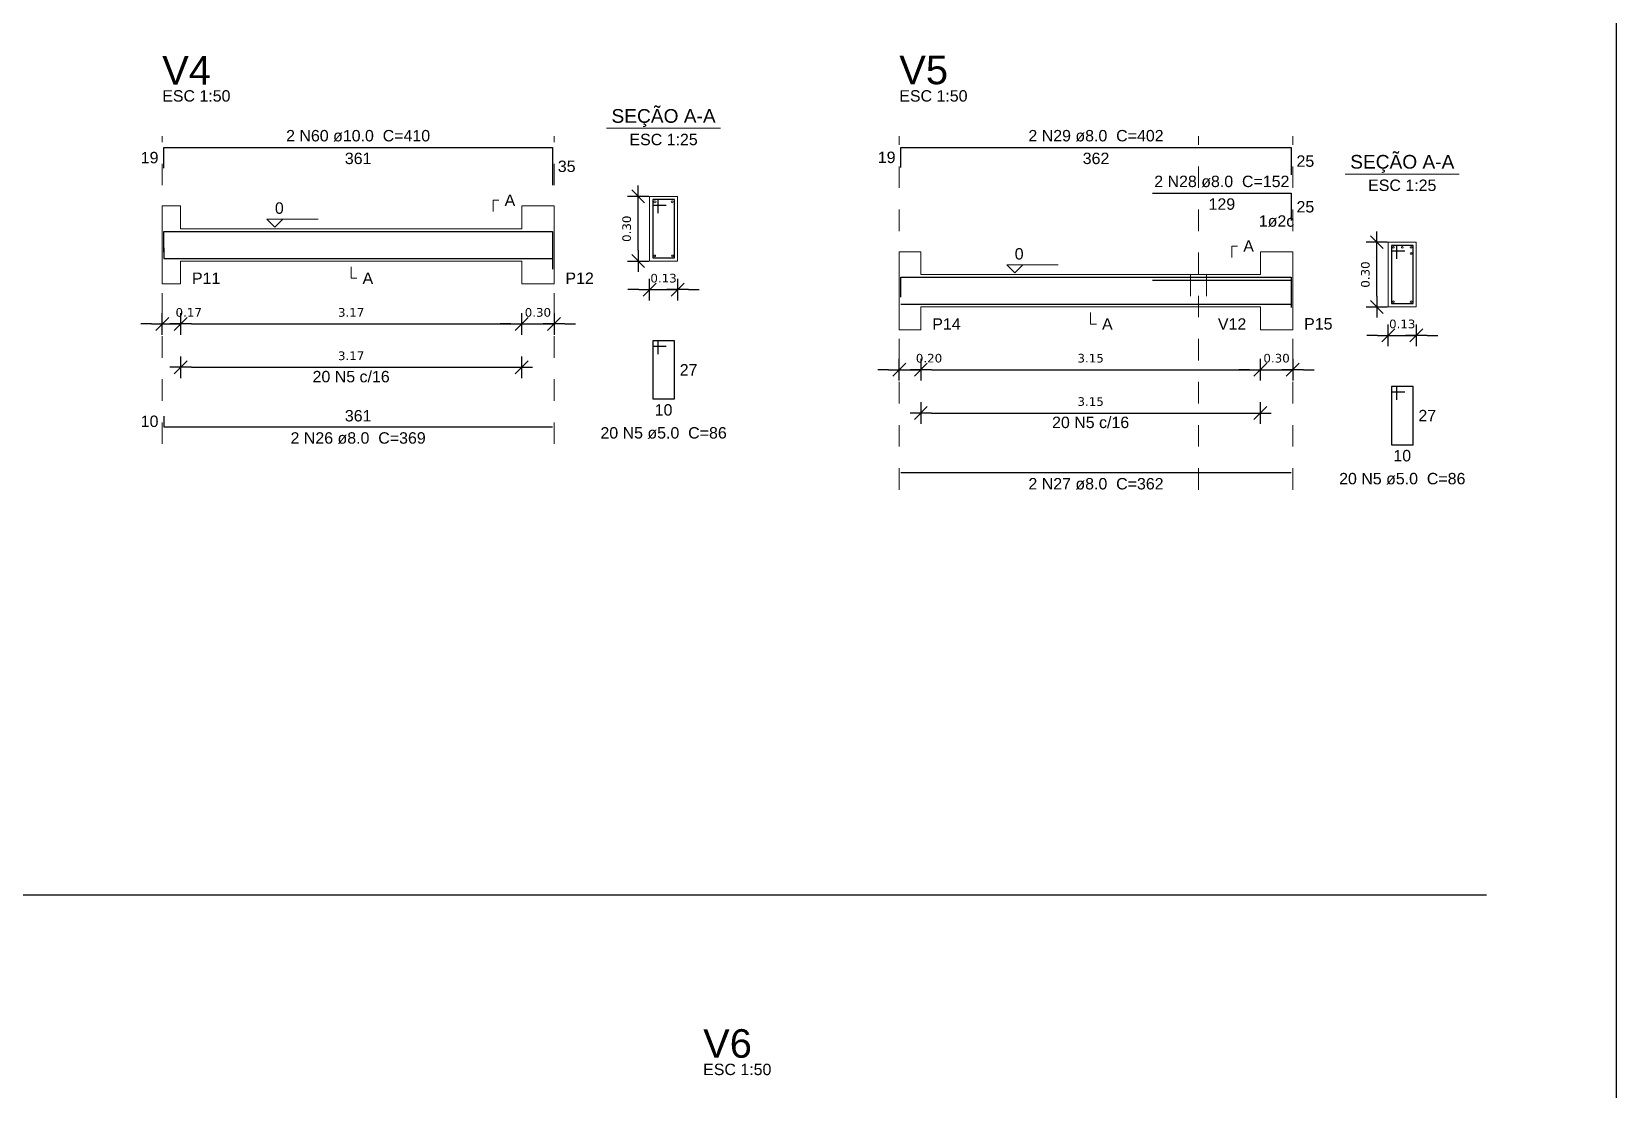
# Model space of a CAD drawing. Extents: x 25 to 1028, y -81 to 176.
# Drawn here: x 801.65 to 809, y 89.22 to 94.13 of the extents above; entities that cross this region are included whole.
import ezdxf

# ---------------------------------------------------------------- set-up
doc = ezdxf.new("R2010")
doc.units = 0
doc.header["$LTSCALE"] = 0.3
doc.header["$PDSIZE"] = 0.1
doc.linetypes.add('DOT2', pattern=[3.175, 0, -3.175])
doc.layers.get('0').update_dxf_attribs({"linetype": 'CONTINUOUS'})
doc.layers.get('Defpoints').update_dxf_attribs({"linetype": 'CONTINUOUS'})
doc.layers.add('ARQ-CTA-1_025', color=1, linetype='CONTINUOUS')
for name, color, linetype, lineweight in [('DT-Barras na forma', 2, 'CONTINUOUS', 30), ('DT-Barras no corte', 5, 'CONTINUOUS', 5), ('DT-Barras rebatidas', 2, 'CONTINUOUS', 30), ('DT-Forma', 5, 'CONTINUOUS', 5), ('DT-Pontilhado', 9, 'DOT2', 5), ('DT-Textos', 7, 'CONTINUOUS', 5), ('DT-Título', 3, 'CONTINUOUS', 20)]:
    doc.layers.add(name, color=color, linetype=linetype, lineweight=lineweight)
doc.layers.add('VPort', color=45, linetype='CONTINUOUS', plot=False)
doc.styles.add('Arial', font='arial.ttf')
doc.styles.add('FNDE Texto Cota 0025', font='verdana.ttf', dxfattribs={"height": 0.04})
doc.dimstyles.new('Copy of FNDE 1-0025', dxfattribs={"dimscale": 5, "dimtxt": 0.04, "dimasz": 0.01, "dimexe": 0.15, "dimexo": 0.15, "dimgap": 0.005, "dimtad": 1, "dimlfac": 2, "dimzin": 1, "dimdsep": 46, "dimtxsty": 'FNDE Texto Cota 0025', "dimblk": 'tic', "dimcen": 0.015, "dimdle": 0.15, "dimse1": 1, "dimse2": 1, "dimclrd": 251, "dimclre": 251, "dimclrt": 256, "dimaunit": 1, "dimadec": 3, "dimazin": 0, "dimtfac": 1, "dimtix": 1, "dimtmove": 2, "dimatfit": 3, "dimfxl": 0.15, "dimtvp": 1, "dimtolj": 1, "dimtzin": 0, "dimarcsym": 0})
doc.dimstyles.new('FNDE 1-0025', dxfattribs={"dimscale": 5, "dimtxt": 0.04, "dimasz": 0.01, "dimexe": 0.15, "dimexo": 0.15, "dimgap": 0.005, "dimtad": 1, "dimzin": 1, "dimdsep": 46, "dimtxsty": 'FNDE Texto Cota 0025', "dimblk": 'tic', "dimcen": 0.015, "dimdle": 0.15, "dimse1": 1, "dimse2": 1, "dimclrd": 251, "dimclre": 251, "dimclrt": 256, "dimaunit": 1, "dimadec": 3, "dimazin": 0, "dimtfac": 1, "dimtix": 1, "dimtmove": 2, "dimatfit": 3, "dimfxl": 0.15, "dimtvp": 1, "dimtolj": 1, "dimtzin": 0, "dimarcsym": 0})

# ---------------------------------------------------------------- blocks, each defined once
blk = doc.blocks.new('tic')
at = {"color": 251}
for p, q in [((-1, 0), (1, 0)), ((0, -1), (0, 1))]:
    blk.add_line(p, q, dxfattribs=at)
blk.add_line((-0.6, -0.6), (0.6, 0.6))
blk = doc.blocks.new('*D342')
at = {"layer": 'ARQ-CTA-1_025', "color": 251, "lineweight": -2}
for p, q in [((802.2015, 92.7718), (802.1515, 92.7718)), ((802.2515, 92.7718), (802.3365, 92.7718)), ((802.3865, 92.7718), (802.4365, 92.7718))]:
    blk.add_line(p, q, dxfattribs=at)
at = {"layer": 'Defpoints', "color": 0}
for p in [(802.2515, 92.9042), (802.3365, 92.9042), (802.3365, 92.7718)]:
    blk.add_point(p, dxfattribs=at)
at = {"layer": 'ARQ-CTA-1_025', "color": 251, "lineweight": -2, "xscale": 0.05, "yscale": 0.05, "zscale": 0.05}
blk.add_blockref('tic', (802.2515, 92.7718), dxfattribs=at)
at = {"layer": 'ARQ-CTA-1_025', "color": 251, "lineweight": -2, "xscale": 0.05, "yscale": 0.05, "zscale": 0.05, "rotation": 180}
blk.add_blockref('tic', (802.3365, 92.7718), dxfattribs=at)
at = {"layer": 'ARQ-CTA-1_025', "insert": (802.3743, 92.8248), "char_height": 0.04, "attachment_point": 5, "style": 'FNDE Texto Cota 0025'}
blk.add_mtext('\\A1;0.17', dxfattribs=at)
blk = doc.blocks.new('*D343')
at = {"layer": 'ARQ-CTA-1_025', "color": 251, "lineweight": -2}
blk.add_line((802.3865, 92.7718), (803.869, 92.7718), dxfattribs=at)
at = {"layer": 'Defpoints', "color": 0}
for p in [(802.3365, 92.9042), (803.919, 92.9042), (803.919, 92.7718)]:
    blk.add_point(p, dxfattribs=at)
at = {"layer": 'ARQ-CTA-1_025', "color": 251, "lineweight": -2, "xscale": 0.05, "yscale": 0.05, "zscale": 0.05, "rotation": 180}
blk.add_blockref('tic', (802.3365, 92.7718), dxfattribs=at)
at = {"layer": 'ARQ-CTA-1_025', "color": 251, "lineweight": -2, "xscale": 0.05, "yscale": 0.05, "zscale": 0.05}
blk.add_blockref('tic', (803.919, 92.7718), dxfattribs=at)
at = {"layer": 'ARQ-CTA-1_025', "insert": (803.1278, 92.8248), "char_height": 0.04, "attachment_point": 5, "style": 'FNDE Texto Cota 0025'}
blk.add_mtext('\\A1;3.17', dxfattribs=at)
blk = doc.blocks.new('*D344')
at = {"layer": 'ARQ-CTA-1_025', "color": 251, "lineweight": -2}
for p, q in [((803.869, 92.7718), (803.819, 92.7718)), ((803.919, 92.7718), (804.069, 92.7718)), ((804.119, 92.7718), (804.169, 92.7718))]:
    blk.add_line(p, q, dxfattribs=at)
at = {"layer": 'Defpoints', "color": 0}
for p in [(803.919, 92.9042), (804.069, 92.9042), (804.069, 92.7718)]:
    blk.add_point(p, dxfattribs=at)
at = {"layer": 'ARQ-CTA-1_025', "color": 251, "lineweight": -2, "xscale": 0.05, "yscale": 0.05, "zscale": 0.05}
blk.add_blockref('tic', (803.919, 92.7718), dxfattribs=at)
at = {"layer": 'ARQ-CTA-1_025', "color": 251, "lineweight": -2, "xscale": 0.05, "yscale": 0.05, "zscale": 0.05, "rotation": 180}
blk.add_blockref('tic', (804.069, 92.7718), dxfattribs=at)
at = {"layer": 'ARQ-CTA-1_025', "insert": (803.994, 92.8248), "char_height": 0.04, "attachment_point": 5, "style": 'FNDE Texto Cota 0025'}
blk.add_mtext('\\A1;0.30', dxfattribs=at)
blk = doc.blocks.new('*D345')
at = {"layer": 'ARQ-CTA-1_025', "color": 251, "lineweight": -2}
blk.add_line((804.4591, 93.1131), (804.4591, 93.3131), dxfattribs=at)
at = {"layer": 'Defpoints', "color": 0}
for p in [(804.4591, 93.3631), (804.512, 93.3631), (804.512, 93.0631)]:
    blk.add_point(p, dxfattribs=at)
at = {"layer": 'ARQ-CTA-1_025', "color": 251, "lineweight": -2, "xscale": 0.05, "yscale": 0.05, "zscale": 0.05}
for p, rotation in [((804.4591, 93.3631), 90), ((804.4591, 93.0631), 270)]:
    blk.add_blockref('tic', p, dxfattribs=dict(at, rotation=rotation))
at = {"layer": 'ARQ-CTA-1_025', "insert": (804.4061, 93.2131), "char_height": 0.04, "attachment_point": 5, "rotation": 90, "style": 'FNDE Texto Cota 0025'}
blk.add_mtext('\\A1;0.30', dxfattribs=at)
blk = doc.blocks.new('*D346')
at = {"layer": 'ARQ-CTA-1_025', "color": 251, "lineweight": -2}
for p, q in [((804.462, 92.9307), (804.412, 92.9307)), ((804.512, 92.9307), (804.642, 92.9307)), ((804.692, 92.9307), (804.742, 92.9307))]:
    blk.add_line(p, q, dxfattribs=at)
at = {"layer": 'Defpoints', "color": 0}
for p in [(804.512, 93.0631), (804.642, 93.0631), (804.642, 92.9307)]:
    blk.add_point(p, dxfattribs=at)
at = {"layer": 'ARQ-CTA-1_025', "color": 251, "lineweight": -2, "xscale": 0.05, "yscale": 0.05, "zscale": 0.05}
blk.add_blockref('tic', (804.512, 92.9307), dxfattribs=at)
at = {"layer": 'ARQ-CTA-1_025', "color": 251, "lineweight": -2, "xscale": 0.05, "yscale": 0.05, "zscale": 0.05, "rotation": 180}
blk.add_blockref('tic', (804.642, 92.9307), dxfattribs=at)
at = {"layer": 'ARQ-CTA-1_025', "insert": (804.577, 92.9836), "char_height": 0.04, "attachment_point": 5, "style": 'FNDE Texto Cota 0025'}
blk.add_mtext('\\A1;0.13', dxfattribs=at)
blk = doc.blocks.new('*D347')
at = {"layer": 'ARQ-CTA-1_025', "color": 251, "lineweight": -2}
blk.add_line((802.3865, 92.5706), (803.869, 92.5706), dxfattribs=at)
at = {"layer": 'Defpoints', "color": 0}
for p in [(802.3365, 92.703), (803.919, 92.703), (803.919, 92.5706)]:
    blk.add_point(p, dxfattribs=at)
at = {"layer": 'ARQ-CTA-1_025', "color": 251, "lineweight": -2, "xscale": 0.05, "yscale": 0.05, "zscale": 0.05, "rotation": 180}
blk.add_blockref('tic', (802.3365, 92.5706), dxfattribs=at)
at = {"layer": 'ARQ-CTA-1_025', "color": 251, "lineweight": -2, "xscale": 0.05, "yscale": 0.05, "zscale": 0.05}
blk.add_blockref('tic', (803.919, 92.5706), dxfattribs=at)
at = {"layer": 'ARQ-CTA-1_025', "insert": (803.1278, 92.6236), "char_height": 0.04, "attachment_point": 5, "style": 'FNDE Texto Cota 0025'}
blk.add_mtext('\\A1;3.17', dxfattribs=at)
blk = doc.blocks.new('*D348')
at = {"layer": 'ARQ-CTA-1_025', "color": 251, "lineweight": -2}
for p, q in [((805.6206, 92.5595), (805.5706, 92.5595)), ((805.6706, 92.5595), (805.7706, 92.5595)), ((805.8206, 92.5595), (805.8706, 92.5595))]:
    blk.add_line(p, q, dxfattribs=at)
at = {"layer": 'Defpoints', "color": 0}
for p in [(805.6706, 92.6919), (805.7706, 92.6919), (805.7706, 92.5595)]:
    blk.add_point(p, dxfattribs=at)
at = {"layer": 'ARQ-CTA-1_025', "color": 251, "lineweight": -2, "xscale": 0.05, "yscale": 0.05, "zscale": 0.05}
blk.add_blockref('tic', (805.6706, 92.5595), dxfattribs=at)
at = {"layer": 'ARQ-CTA-1_025', "color": 251, "lineweight": -2, "xscale": 0.05, "yscale": 0.05, "zscale": 0.05, "rotation": 180}
blk.add_blockref('tic', (805.7706, 92.5595), dxfattribs=at)
at = {"layer": 'ARQ-CTA-1_025', "insert": (805.8084, 92.6125), "char_height": 0.04, "attachment_point": 5, "style": 'FNDE Texto Cota 0025'}
blk.add_mtext('\\A1;0.20', dxfattribs=at)
blk = doc.blocks.new('*D349')
at = {"layer": 'ARQ-CTA-1_025', "color": 251, "lineweight": -2}
blk.add_line((805.8206, 92.5595), (807.2956, 92.5595), dxfattribs=at)
at = {"layer": 'Defpoints', "color": 0}
for p in [(805.7706, 92.6919), (807.3456, 92.6919), (807.3456, 92.5595)]:
    blk.add_point(p, dxfattribs=at)
at = {"layer": 'ARQ-CTA-1_025', "color": 251, "lineweight": -2, "xscale": 0.05, "yscale": 0.05, "zscale": 0.05, "rotation": 180}
blk.add_blockref('tic', (805.7706, 92.5595), dxfattribs=at)
at = {"layer": 'ARQ-CTA-1_025', "color": 251, "lineweight": -2, "xscale": 0.05, "yscale": 0.05, "zscale": 0.05}
blk.add_blockref('tic', (807.3456, 92.5595), dxfattribs=at)
at = {"layer": 'ARQ-CTA-1_025', "insert": (806.5581, 92.6125), "char_height": 0.04, "attachment_point": 5, "style": 'FNDE Texto Cota 0025'}
blk.add_mtext('\\A1;3.15', dxfattribs=at)
blk = doc.blocks.new('*D350')
at = {"layer": 'ARQ-CTA-1_025', "color": 251, "lineweight": -2}
for p, q in [((807.2956, 92.5595), (807.2456, 92.5595)), ((807.3456, 92.5595), (807.4956, 92.5595)), ((807.5456, 92.5595), (807.5956, 92.5595))]:
    blk.add_line(p, q, dxfattribs=at)
at = {"layer": 'Defpoints', "color": 0}
for p in [(807.3456, 92.6919), (807.4956, 92.6919), (807.4956, 92.5595)]:
    blk.add_point(p, dxfattribs=at)
at = {"layer": 'ARQ-CTA-1_025', "color": 251, "lineweight": -2, "xscale": 0.05, "yscale": 0.05, "zscale": 0.05}
blk.add_blockref('tic', (807.3456, 92.5595), dxfattribs=at)
at = {"layer": 'ARQ-CTA-1_025', "color": 251, "lineweight": -2, "xscale": 0.05, "yscale": 0.05, "zscale": 0.05, "rotation": 180}
blk.add_blockref('tic', (807.4956, 92.5595), dxfattribs=at)
at = {"layer": 'ARQ-CTA-1_025', "insert": (807.4206, 92.6125), "char_height": 0.04, "attachment_point": 5, "style": 'FNDE Texto Cota 0025'}
blk.add_mtext('\\A1;0.30', dxfattribs=at)
blk = doc.blocks.new('*D351')
at = {"layer": 'ARQ-CTA-1_025', "color": 251, "lineweight": -2}
blk.add_line((807.8857, 92.9008), (807.8857, 93.1008), dxfattribs=at)
at = {"layer": 'Defpoints', "color": 0}
for p in [(807.8857, 93.1508), (807.9386, 93.1508), (807.9386, 92.8508)]:
    blk.add_point(p, dxfattribs=at)
at = {"layer": 'ARQ-CTA-1_025', "color": 251, "lineweight": -2, "xscale": 0.05, "yscale": 0.05, "zscale": 0.05}
for p, rotation in [((807.8857, 93.1508), 90), ((807.8857, 92.8508), 270)]:
    blk.add_blockref('tic', p, dxfattribs=dict(at, rotation=rotation))
at = {"layer": 'ARQ-CTA-1_025', "insert": (807.8327, 93.0008), "char_height": 0.04, "attachment_point": 5, "rotation": 90, "style": 'FNDE Texto Cota 0025'}
blk.add_mtext('\\A1;0.30', dxfattribs=at)
blk = doc.blocks.new('*D352')
at = {"layer": 'ARQ-CTA-1_025', "color": 251, "lineweight": -2}
for p, q in [((807.8886, 92.7184), (807.8386, 92.7184)), ((807.9386, 92.7184), (808.0686, 92.7184)), ((808.1186, 92.7184), (808.1686, 92.7184))]:
    blk.add_line(p, q, dxfattribs=at)
at = {"layer": 'Defpoints', "color": 0}
for p in [(807.9386, 92.8508), (808.0686, 92.8508), (808.0686, 92.7184)]:
    blk.add_point(p, dxfattribs=at)
at = {"layer": 'ARQ-CTA-1_025', "color": 251, "lineweight": -2, "xscale": 0.05, "yscale": 0.05, "zscale": 0.05}
blk.add_blockref('tic', (807.9386, 92.7184), dxfattribs=at)
at = {"layer": 'ARQ-CTA-1_025', "color": 251, "lineweight": -2, "xscale": 0.05, "yscale": 0.05, "zscale": 0.05, "rotation": 180}
blk.add_blockref('tic', (808.0686, 92.7184), dxfattribs=at)
at = {"layer": 'ARQ-CTA-1_025', "insert": (808.0036, 92.7713), "char_height": 0.04, "attachment_point": 5, "style": 'FNDE Texto Cota 0025'}
blk.add_mtext('\\A1;0.13', dxfattribs=at)
blk = doc.blocks.new('*D353')
at = {"layer": 'ARQ-CTA-1_025', "color": 251, "lineweight": -2}
blk.add_line((805.8206, 92.3583), (807.2956, 92.3583), dxfattribs=at)
at = {"layer": 'Defpoints', "color": 0}
for p in [(805.7706, 92.4907), (807.3456, 92.4907), (807.3456, 92.3583)]:
    blk.add_point(p, dxfattribs=at)
at = {"layer": 'ARQ-CTA-1_025', "color": 251, "lineweight": -2, "xscale": 0.05, "yscale": 0.05, "zscale": 0.05, "rotation": 180}
blk.add_blockref('tic', (805.7706, 92.3583), dxfattribs=at)
at = {"layer": 'ARQ-CTA-1_025', "color": 251, "lineweight": -2, "xscale": 0.05, "yscale": 0.05, "zscale": 0.05}
blk.add_blockref('tic', (807.3456, 92.3583), dxfattribs=at)
at = {"layer": 'ARQ-CTA-1_025', "insert": (806.5581, 92.4113), "char_height": 0.04, "attachment_point": 5, "style": 'FNDE Texto Cota 0025'}
blk.add_mtext('\\A1;3.15', dxfattribs=at)

msp = doc.modelspace()

# ---------------------------------------------------------------- linework, layer by layer
at = {"layer": 'DT-Barras na forma'}
for p, q in [((804.55204486, 93.34807189), (804.52704486, 93.34807188)), ((804.52704486, 93.34807188), (804.52704486, 93.07807188)), ((804.62704495, 93.34807188), (804.52704495, 93.34807185)), ((804.52704495, 93.34807185), (804.52704495, 93.32307185)), ((804.52704495, 93.32307185), (804.58954495, 93.32307185)), ((804.55204484, 93.28557189), (804.55204486, 93.34807189)), ((804.62704486, 93.07807188), (804.62704495, 93.34807188)), ((807.97864444, 93.13577189), (807.95364444, 93.13577188)), ((807.95364444, 93.13577188), (807.95364445, 92.86577188)), ((808.05364454, 93.13577188), (807.95364454, 93.13577185)), ((807.95364454, 93.13577185), (807.95364454, 93.11077185)), ((807.97864442, 93.07327189), (807.97864444, 93.13577189)), ((808.05364445, 92.86577188), (808.05364454, 93.13577188)), ((804.52704486, 93.07807188), (804.62704486, 93.07807188)), ((807.95364454, 93.11077185), (808.01614454, 93.11077185)), ((807.95364445, 92.86577188), (808.05364445, 92.86577188))]:
    msp.add_line(p, q, dxfattribs=at)
for points in [[(802.25901984, 93.10475389), (802.25901984, 93.20057189), (804.06151984, 93.20057189), (804.06151984, 93.02553064)], [(802.25901984, 93.12507189), (802.25901984, 93.07507189), (804.06151984, 93.07507189)], [(805.67811942, 92.89526764), (805.67811942, 92.98877189), (807.48811942, 92.98877189), (807.48811942, 92.86192589)], [(806.84561942, 92.98877189), (807.48811942, 92.98877189), (807.48811942, 92.86192589)], [(806.84561942, 92.97477189), (807.48811942, 92.97477189), (807.48811942, 92.84792589)], [(805.67811942, 92.86277189), (807.48811942, 92.86277189)]]:
    msp.add_lwpolyline(points, dxfattribs=at)
at = {"layer": 'DT-Barras no corte'}
for centre, radius in [((804.53704484, 93.33807189), 0.005), ((804.61704484, 93.33807189), 0.005), ((804.53604484, 93.08707189), 0.004), ((804.61804484, 93.08707189), 0.004), ((807.96264442, 93.12677189), 0.004), ((808.00364442, 93.12677189), 0.004), ((808.04464442, 93.12677189), 0.004), ((808.04464442, 93.09877189), 0.004), ((807.96264442, 92.87477189), 0.004), ((808.04464442, 92.87477189), 0.004)]:
    msp.add_circle(centre, radius, dxfattribs=at)
at = {"layer": 'DT-Barras rebatidas'}
for p, q in [((802.25901984, 93.49450389), (802.25901987, 93.59032185)), ((802.25901987, 93.59032185), (804.06151987, 93.59032185)), ((804.06151987, 93.59032185), (804.06151987, 93.4152806)), ((805.67811942, 93.49681764), (805.67811946, 93.59032201)), ((805.67811946, 93.59032201), (807.48811946, 93.59032201)), ((807.48811946, 93.59032201), (807.48811946, 93.46347608)), ((806.84561942, 93.37852189), (807.48811942, 93.37852189)), ((807.48811942, 93.37852189), (807.48811943, 93.25167597)), ((804.55204486, 92.69389689), (804.52704486, 92.69389688)), ((804.52704486, 92.69389688), (804.52704486, 92.42389688)), ((804.62704495, 92.69389688), (804.52704495, 92.69389685)), ((804.52704495, 92.69389685), (804.52704495, 92.66889685)), ((804.55204484, 92.63139689), (804.55204486, 92.69389689)), ((804.62704486, 92.42389688), (804.62704495, 92.69389688)), ((804.52704495, 92.66889685), (804.58954495, 92.66889685)), ((807.97864444, 92.48159689), (807.95364444, 92.48159688)), ((807.95364444, 92.48159688), (807.95364445, 92.21159688)), ((808.05364454, 92.48159688), (807.95364454, 92.48159685)), ((807.95364454, 92.48159685), (807.95364454, 92.45659685)), ((807.97864442, 92.41909689), (807.97864444, 92.48159689)), ((808.05364445, 92.21159688), (808.05364454, 92.48159688)), ((804.52704486, 92.42389688), (804.62704486, 92.42389688)), ((807.95364454, 92.45659685), (808.01614454, 92.45659685)), ((802.25901984, 92.34436189), (802.25901984, 92.29436189)), ((802.25901984, 92.29436189), (804.06151984, 92.29436189)), ((807.95364445, 92.21159688), (808.05364445, 92.21159688)), ((805.67811942, 92.08206189), (807.48811942, 92.08206189))]:
    msp.add_line(p, q, dxfattribs=at)
at = {"layer": 'DT-Forma'}
for p, q in [((804.64204484, 93.36307189), (804.51204484, 93.36307189)), ((804.51204484, 93.36307189), (804.51204484, 93.06307189)), ((804.64204484, 93.06307189), (804.64204484, 93.36307189)), ((802.25151984, 93.21307189), (802.25151984, 93.31897189)), ((802.25151984, 93.31897189), (802.33651984, 93.31897189)), ((802.33651984, 93.31897189), (802.33651984, 93.21307189)), ((803.91901984, 93.21307189), (803.91901984, 93.31897189)), ((803.91901984, 93.31897189), (804.06901984, 93.31897189)), ((804.06901984, 93.31897189), (804.06901984, 93.21307189)), ((802.33651984, 93.21307189), (803.91901984, 93.21307189)), ((808.06864442, 93.15077189), (807.93864442, 93.15077189)), ((807.93864442, 93.15077189), (807.93864442, 92.85077189)), ((808.06864442, 92.85077189), (808.06864442, 93.15077189)), ((802.25151984, 93.06307189), (802.25151984, 92.95717189)), ((802.33651984, 92.95717189), (802.33651984, 93.06307189)), ((802.33651984, 93.06307189), (803.91901984, 93.06307189)), ((803.91901984, 93.06307189), (803.91901984, 92.95717189)), ((804.06901984, 92.95717189), (804.06901984, 93.06307189)), ((804.51204484, 93.06307189), (804.64204484, 93.06307189)), ((805.67061942, 93.00077189), (805.67061942, 93.10667189)), ((805.67061942, 93.10667189), (805.77061942, 93.10667189)), ((805.77061942, 93.10667189), (805.77061942, 93.00077189)), ((807.34561942, 93.00077189), (807.34561942, 93.10667189)), ((807.34561942, 93.10667189), (807.49561942, 93.10667189)), ((807.49561942, 93.10667189), (807.49561942, 93.00077189)), ((805.77061942, 93.00077189), (807.02061942, 93.00077189)), ((807.02061942, 93.00077189), (807.09561942, 93.00077189)), ((807.09561942, 93.00077189), (807.34561942, 93.00077189)), ((802.25151984, 92.95717189), (802.33651984, 92.95717189)), ((803.91901984, 92.95717189), (804.06901984, 92.95717189)), ((805.67061942, 92.85077189), (805.67061942, 92.74487189)), ((805.77061942, 92.74487189), (805.77061942, 92.85077189)), ((805.77061942, 92.85077189), (807.02061942, 92.85077189)), ((807.02061942, 92.85077189), (807.09561942, 92.85077189)), ((807.09561942, 92.85077189), (807.34561942, 92.85077189)), ((807.34561942, 92.85077189), (807.34561942, 92.74487189)), ((807.49561942, 92.74487189), (807.49561942, 92.85077189)), ((807.93864442, 92.85077189), (808.06864442, 92.85077189)), ((805.67061942, 92.74487189), (805.77061942, 92.74487189)), ((807.34561942, 92.74487189), (807.49561942, 92.74487189))]:
    msp.add_line(p, q, dxfattribs=at)
at = {"layer": 'DT-Forma', "linetype": 'Continuous'}
for p, q in [((802.25151984, 93.06307189), (802.25151984, 93.21307189)), ((804.06901984, 93.21307189), (804.06901984, 93.06307189)), ((805.67061942, 92.85077189), (805.67061942, 93.00077189)), ((807.49561942, 93.00077189), (807.49561942, 92.85077189))]:
    msp.add_line(p, q, dxfattribs=at)
at = {"layer": 'DT-Pontilhado', "ltscale": 0.05}
for p, q in [((802.25151984, 92.21493689), (802.25151984, 93.64327189)), ((804.06901984, 92.21493689), (804.06901984, 93.64327189)), ((805.67061942, 92.00263689), (805.67061942, 93.64327189)), ((807.05811942, 92.00263689), (807.05811942, 93.64327189)), ((807.49561942, 92.00263689), (807.49561942, 93.64327189)), ((807.02061942, 93.00077189), (807.02061942, 92.85077189)), ((807.09561942, 93.00077189), (807.09561942, 92.85077189))]:
    msp.add_line(p, q, dxfattribs=at)
at = {"layer": 'DT-Textos'}
for p, q in [((804.31229484, 93.67929689), (804.84179484, 93.67929689)), ((807.73889442, 93.46699689), (808.26839442, 93.46699689))]:
    msp.add_line(p, q, dxfattribs=at)
for points in [[(803.78664484, 93.29249689), (803.78664484, 93.34544689), (803.81311984, 93.34544689)], [(802.81126984, 93.25807939), (802.77420484, 93.22101439), (802.73713984, 93.25807939), (802.97541484, 93.25807939)], [(807.21324442, 93.08019689), (807.21324442, 93.13314689), (807.23971942, 93.13314689)], [(803.12776984, 93.03659689), (803.12776984, 92.98364689), (803.15424484, 92.98364689)], [(806.24311942, 93.04577939), (806.20605442, 93.00871439), (806.16898942, 93.04577939), (806.40726442, 93.04577939)], [(806.55811942, 92.82429689), (806.55811942, 92.77134689), (806.58459442, 92.77134689)]]:
    msp.add_lwpolyline(points, dxfattribs=at)
at = {"layer": 'VPort'}
msp.add_line((785.41814783, 90.12379574), (808.39403068, 90.12379574), dxfattribs=at)
msp.add_lwpolyline([(784.80967722, 99.0321916), (808.9966287, 99.0321916), (808.9966287, 78.8330864), (784.80967722, 78.8330864)], close=True, dxfattribs=at)

# ---------------------------------------------------------------- texts
at = {"layer": 'DT-Barras rebatidas', "color": 7, "char_height": 0.05295, "line_spacing_factor": 0.9, "style": 'Arial'}
for s, insert, width, attachment_point in [('2 N60 ø10.0  C=410', (803.16016484, 93.61689539), 1.14372, 8), ('2 N29 ø8.0  C=402', (806.58301442, 93.61689539), 1.08018, 8), ('19', (802.23402668, 93.51593787), 0.22708, 9), ('361', (803.16026987, 93.56599835), 0.29062, 2), ('35', (804.08651946, 93.52927623), 0.22708, 1), ('19', (805.65312627, 93.51709483), 0.22708, 9), ('362', (806.58311946, 93.56599851), 0.29062, 2), ('25', (807.51311905, 93.55337405), 0.22708, 1), ('2 N28 ø8.0  C=152', (807.16676442, 93.40489539), 1.08018, 8), ('129', (807.16686942, 93.35419839), 0.29062, 2), ('25', (807.51311902, 93.34157393), 0.22708, 1), ('20 N5 c/16', (803.12776984, 92.50021339), 0.6354, 8), ('27', (804.65205142, 92.58537188), 0.22708, 1), ('10', (804.57704486, 92.39957338), 0.22708, 2), ('10', (802.23401945, 92.29288689), 0.22708, 9), ('361', (803.16026984, 92.31868539), 0.29062, 8), ('20 N5 c/16', (806.55811942, 92.28791339), 0.6354, 8), ('27', (808.07865093, 92.37307188), 0.22708, 1), ('2 N26 ø8.0  C=369', (803.16016484, 92.21489539), 1.08018, 8), ('20 N5 ø5.0  C=86', (804.57716484, 92.23864539), 1.01664, 8), ('10', (808.00364445, 92.18727338), 0.22708, 2), ('2 N27 ø8.0  C=362', (806.58301442, 92.00264539), 1.08018, 8), ('20 N5 ø5.0  C=86', (808.00376442, 92.02639539), 1.01664, 8)]:
    msp.add_mtext(s, dxfattribs=dict(at, insert=insert, width=width, attachment_point=attachment_point))
at = {"layer": 'DT-Textos', "line_spacing_factor": 0.798, "style": 'Arial'}
for s, insert, char_height, width, attachment_point in [('ESC 1:50', (802.25141484, 93.80214539), 0.05295, 0.50832, 7), ('ESC 1:50', (805.67051442, 93.80214539), 0.05295, 0.50832, 7), ('SEÇÃO A-A', (804.57716484, 93.68492189), 0.06354, 0.686232, 8), ('ESC 1:25', (804.57716484, 93.59989539), 0.05295, 0.50832, 8), ('SEÇÃO A-A', (808.00376442, 93.47242189), 0.06354, 0.686232, 8), ('ESC 1:25', (808.00376442, 93.38764539), 0.05295, 0.50832, 8), ('A', (803.83966484, 93.31889539), 0.05295, 0.06354, 7), ('0', (802.77416484, 93.28189539), 0.05295, 0.06354, 7), ('1ø2c ', (807.42051442, 93.22114539), 0.05295, 0.3177, 8), ('A', (807.26626442, 93.10664539), 0.05295, 0.06354, 7), ('0', (806.20601442, 93.06964539), 0.05295, 0.06354, 7), ('P11', (802.38941484, 92.95714539), 0.05295, 0.19062, 7), ('A', (803.18066484, 92.95714539), 0.05295, 0.06354, 7), ('P12', (804.12191484, 92.95714539), 0.05295, 0.19062, 7), ('P14', (805.82351442, 92.74489539), 0.05295, 0.19062, 7), ('A', (806.61101442, 92.74489539), 0.05295, 0.06354, 7), ('V12', (807.14851442, 92.74489539), 0.05295, 0.19062, 7), ('P15', (807.54851442, 92.74489539), 0.05295, 0.19062, 7), ('ESC 1:50', (804.76068321, 89.28700472), 0.05295, 0.50832, 7)]:
    msp.add_mtext(s, dxfattribs=dict(at, insert=insert, char_height=char_height, width=width, attachment_point=attachment_point))
at = {"layer": 'DT-Título', "char_height": 0.132375, "width": 0.3177, "attachment_point": 7, "line_spacing_factor": 0.798, "style": 'Arial'}
for s, insert in [('V5', (805.67051442, 93.88160564)), ('V4', (802.25141484, 93.88160564)), ('V6', (804.76068321, 89.36646497))]:
    msp.add_mtext(s, dxfattribs=dict(at, insert=insert))

# ---------------------------------------------------------------- dimensions: what is measured, and where the dimension line sits
at = {"layer": 'ARQ-CTA-1_025'}
for base, p1, p2, picture, middle in [((804.45909484, 93.36307189), (804.51204484, 93.06307189), (804.51204484, 93.36307189), '*D345', (804.40614484, 93.21307189)), ((807.88569442, 93.15077189), (807.93864442, 92.85077189), (807.93864442, 93.15077189), '*D351', (807.83274442, 93.00077189))]:
    dim = msp.add_linear_dim(base=base, p1=p1, p2=p2, angle=90, dimstyle='FNDE 1-0025', dxfattribs=at)
    dim.commit()
    dim.dimension.update_dxf_attribs({"geometry": picture, "text_midpoint": middle, "dimtype": 160})
for base, p1, p2, dimstyle, picture, middle in [((804.64204484, 92.93069689), (804.51204484, 93.06307189), (804.64204484, 93.06307189), 'FNDE 1-0025', '*D346', (804.57704484, 92.98364689)), ((802.33651984, 92.77184689), (802.25151984, 92.90422189), (802.33651984, 92.90422189), 'Copy of FNDE 1-0025', '*D342', (802.37428834, 92.82479689)), ((803.9190198374, 92.7718468927), (802.3365198374, 92.9042218927), (803.9190198374, 92.9042218927), 'Copy of FNDE 1-0025', '*D343', (803.1277698374, 92.8247968927)), ((804.06901984, 92.77184689), (803.91901984, 92.90422189), (804.06901984, 92.90422189), 'Copy of FNDE 1-0025', '*D344', (803.99401984, 92.82479689)), ((808.06864442, 92.71839689), (807.93864442, 92.85077189), (808.06864442, 92.85077189), 'FNDE 1-0025', '*D352', (808.00364442, 92.77134689)), ((803.9190198374, 92.5706368927), (802.3365198374, 92.7030118927), (803.9190198374, 92.7030118927), 'Copy of FNDE 1-0025', '*D347', (803.1277698374, 92.6235868927)), ((805.77061942, 92.55954689), (805.67061942, 92.69192189), (805.77061942, 92.69192189), 'Copy of FNDE 1-0025', '*D348', (805.80838792, 92.61249689)), ((807.34561942, 92.55954689), (805.77061942, 92.69192189), (807.34561942, 92.69192189), 'Copy of FNDE 1-0025', '*D349', (806.55811942, 92.61249689)), ((807.49561942, 92.55954689), (807.34561942, 92.69192189), (807.49561942, 92.69192189), 'Copy of FNDE 1-0025', '*D350', (807.42061942, 92.61249689)), ((807.34561942, 92.35833689), (805.77061942, 92.49071189), (807.34561942, 92.49071189), 'Copy of FNDE 1-0025', '*D353', (806.55811942, 92.41128689))]:
    dim = msp.add_linear_dim(base=base, p1=p1, p2=p2, dimstyle=dimstyle, dxfattribs=at)
    dim.commit()
    dim.dimension.update_dxf_attribs({"geometry": picture, "text_midpoint": middle, "dimtype": 160})

doc.saveas('drawing.dxf')
